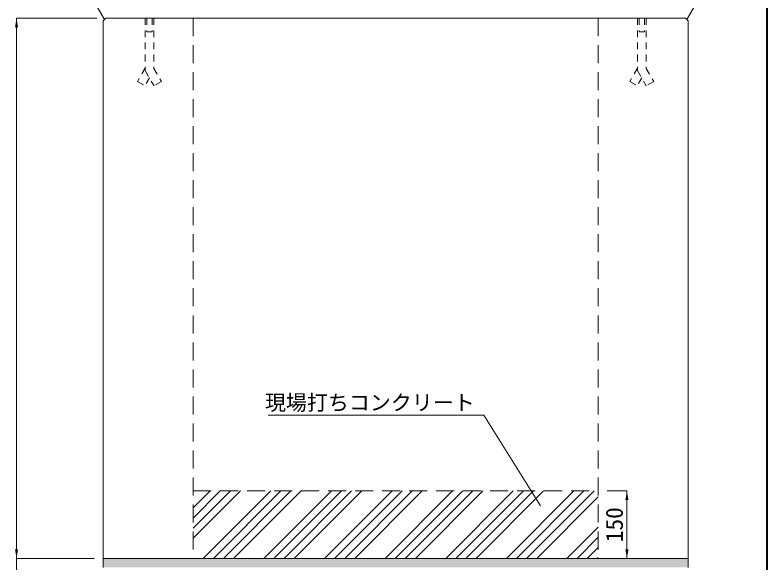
# Model space of a CAD drawing. Units: millimetres at full size; details may follow other scales. Extents: x 77366 to 106166, y -28085 to 6898.
# Drawn here: x 104295 to 105966, y -24762 to -23545 of the extents above; entities that cross this region are included whole.
import ezdxf
from ezdxf.enums import TextEntityAlignment as Align

# ---------------------------------------------------------------- set-up
doc = ezdxf.new("R2010")
doc.units = ezdxf.units.MM
doc.header["$LTSCALE"] = 50
doc.linetypes.add('USER1', pattern=[0.54, 0.3, -0.24])
doc.linetypes.add('USER2', pattern=[1.2, 0.8, -0.4])
for name, color, linetype, lineweight in [('ハッチング', 7, 'Continuous', 9), ('図枠', 7, 'Continuous', 5), ('寸法線', 7, 'Continuous', 13), ('引出線', 4, 'Continuous', 13), ('本体', 2, 'Continuous', 20), ('ｲﾝｻｰﾄ', 3, 'USER1', 9)]:
    doc.layers.add(name, color=color, linetype=linetype, lineweight=lineweight)
doc.layers.add('モルタル', color=7, linetype='Continuous')
doc.styles.add('ＭＳ ゴシック', font='')
doc.styles.get('ＭＳ ゴシック').set_extended_font_data('MS Gothic')

# ---------------------------------------------------------------- blocks, each defined once
blk = doc.blocks.new('filled_arrow')
at = {"color": 0, "linetype": 'Continuous', "lineweight": -2}
blk.add_solid([(7.5, 1.25), (0, 0), (7.5, -1.25)], dxfattribs=at)

msp = doc.modelspace()

# ---------------------------------------------------------------- hatches: boundary and pattern name
at = {"layer": 'ハッチング'}
h = msp.add_hatch(dxfattribs=at)
h.set_pattern_fill('USER', color=256, style=0, pattern_type=2)
h.set_pattern_definition([(45, (25700, -27522.77), (-67.35192, 67.35192), []), (45, (25722.45, -27522.77), (-67.35192, 67.35192), []), (45, (25744.9, -27522.77), (-67.35192, 67.35192), []), (45, (25767.35, -27522.77), (-67.35192, 67.35192), [])])
h.paths.add_polyline_path([(104690.8, -24601.94), (104690.8, -24751.94), (105590.8, -24751.94), (105590.8, -24601.94)])
at = {"layer": 'モルタル'}
msp.add_hatch(color=256, dxfattribs=at).paths.add_polyline_path([(105790.8, -24771.94), (105790.8, -24751.94), (104490.8, -24751.94), (104490.8, -24771.94)])

# ---------------------------------------------------------------- linework, layer by layer
at = {"layer": '図枠', "lineweight": 40}
msp.add_line((105965.8, -22345.36), (105965.8, -27885.36), dxfattribs=at)
at = {"layer": '寸法線'}
for p, q in [((104298.3, -24751.94), (104298.3, -23551.94)), ((104476.8, -23551.94), (104298.3, -23551.94)), ((105610.8, -24601.94), (105654.61, -24601.94)), ((105654.61, -24751.94), (105654.61, -24601.94)), ((104298.3, -24711.94), (104298.3, -24811.94)), ((104470.8, -24751.94), (104298.3, -24751.94)), ((104470.8, -24751.94), (104298.3, -24751.94)), ((105610.8, -24751.94), (105654.61, -24751.94))]:
    msp.add_line(p, q, dxfattribs=at)
at = {"layer": '引出線'}
for points in [[(104493.8, -23554.94), (104393.73, -23381.62), (104331.34, -23381.62)], [(105787.8, -23554.94), (105888.65, -23380.26), (105951.04, -23380.26)], [(105462.77, -24634.71), (105336.44, -24433.42), (104857.58, -24433.42)]]:
    msp.add_lwpolyline(points, dxfattribs=at)
at = {"layer": '本体'}
for p, q in [((104490.8, -23557.94), (104496.8, -23551.94)), ((104490.8, -23557.94), (104490.8, -24751.94)), ((104496.8, -23551.94), (105784.8, -23551.94)), ((105784.8, -23551.94), (105790.8, -23557.94)), ((105790.8, -23557.94), (105790.8, -24751.94)), ((104490.8, -24751.94), (105790.8, -24751.94)), ((104490.8, -24751.94), (104490.8, -24771.94)), ((105790.8, -24751.94), (105790.8, -24771.94))]:
    msp.add_line(p, q, dxfattribs=at)
at = {"layer": '本体', "linetype": 'USER2', "lineweight": 9}
for p, q in [((104690.8, -23551.94), (104690.8, -24751.94)), ((105590.8, -23551.94), (105590.8, -24751.94)), ((104690.8, -24601.94), (105590.8, -24601.94))]:
    msp.add_line(p, q, dxfattribs=at)
at = {"layer": 'ｲﾝｻｰﾄ'}
for p, q in [((104584.3, -23551.94), (104584.3, -23668.41)), ((104584.3, -23551.94), (104603.3, -23551.94)), ((104587.72, -23551.94), (104587.72, -23581.94)), ((104599.88, -23551.94), (104599.88, -23581.94)), ((104603.3, -23551.94), (104603.3, -23663.32)), ((105678.3, -23551.94), (105678.3, -23668.41)), ((105678.3, -23551.94), (105697.3, -23551.94)), ((105681.72, -23551.94), (105681.72, -23581.94)), ((105693.88, -23551.94), (105693.88, -23581.94)), ((105697.3, -23551.94), (105697.3, -23663.32)), ((104587.72, -23581.94), (104599.88, -23581.94)), ((105681.72, -23581.94), (105693.88, -23581.94)), ((104584.3, -23662.61), (104567.08, -23692.44)), ((104584.3, -23668.41), (104603.75, -23702.12)), ((104603.3, -23663.32), (104620.21, -23692.62)), ((105678.3, -23662.61), (105661.08, -23692.44)), ((105678.3, -23668.41), (105697.75, -23702.12)), ((105697.3, -23663.32), (105714.21, -23692.62)), ((104567.08, -23692.44), (104583.53, -23701.94)), ((104593.8, -23684.16), (104583.53, -23701.94)), ((105661.08, -23692.44), (105677.53, -23701.94)), ((105687.8, -23684.16), (105677.53, -23701.94)), ((104620.21, -23692.62), (104603.75, -23702.12)), ((105714.21, -23692.62), (105697.75, -23702.12))]:
    msp.add_line(p, q, dxfattribs=at)

# ---------------------------------------------------------------- block references
at = {"layer": '寸法線', "xscale": 2.67, "yscale": 2.67}
for p, rotation in [((104298.3, -23551.94), 270), ((105654.61, -24601.94), 270), ((104298.3, -24751.94), 90), ((104298.3, -24751.94), 90), ((105654.61, -24751.94), 90)]:
    msp.add_blockref('filled_arrow', p, dxfattribs=dict(at, rotation=rotation))
at = {"layer": '引出線', "xscale": 0.133, "yscale": 0.133}
for p, rotation in [((104493.8, -23554.94), 120), ((105787.8, -23554.94), 60), ((105462.77, -24634.71), 122.1)]:
    msp.add_blockref('filled_arrow', p, dxfattribs=dict(at, rotation=rotation))

# ---------------------------------------------------------------- texts
at = {"layer": '寸法線', "style": 'ＭＳ ゴシック'}
msp.add_text('150', height=37.98, rotation=90, dxfattribs=at).set_placement((105626.61, -24676.94), align=Align.MIDDLE_CENTER)
at = {"layer": '引出線', "style": 'ＭＳ ゴシック'}
msp.add_text('現場打ちコンクリート', height=34.18, dxfattribs=at).set_placement((105316.44, -24388.58), align=Align.TOP_RIGHT)

doc.saveas('drawing.dxf')
